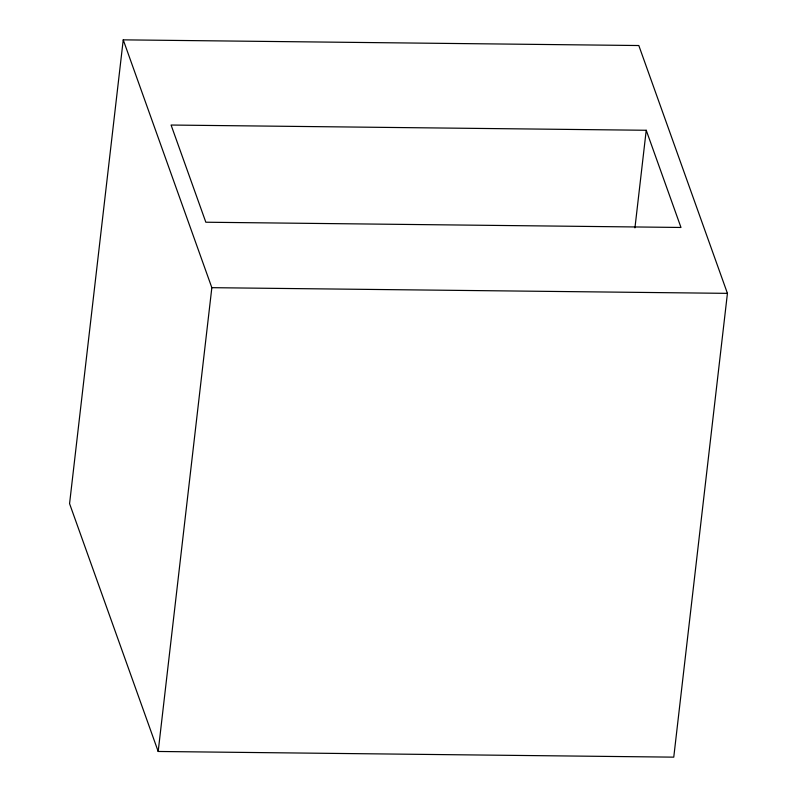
<?xml version="1.0" encoding="UTF-8"?>
<svg xmlns="http://www.w3.org/2000/svg" width="797" height="797" viewBox="0 0 797 797"><rect width="100%" height="100%" fill="white"/><g stroke="black" fill="none" stroke-linecap="round" stroke-linejoin="round"><path stroke-width="1.2" d="M123.236 39.85L69.568 503.644L158.185 751.471L673.764 757.15L727.432 293.356L638.815 45.529L123.236 39.85L211.843 287.677L158.185 751.471M634.94 227.872L646.228 130.27L171.086 125.039L205.835 222.224L680.977 227.464L646.228 130.27M211.843 287.677L727.432 293.356"/></g></svg>
